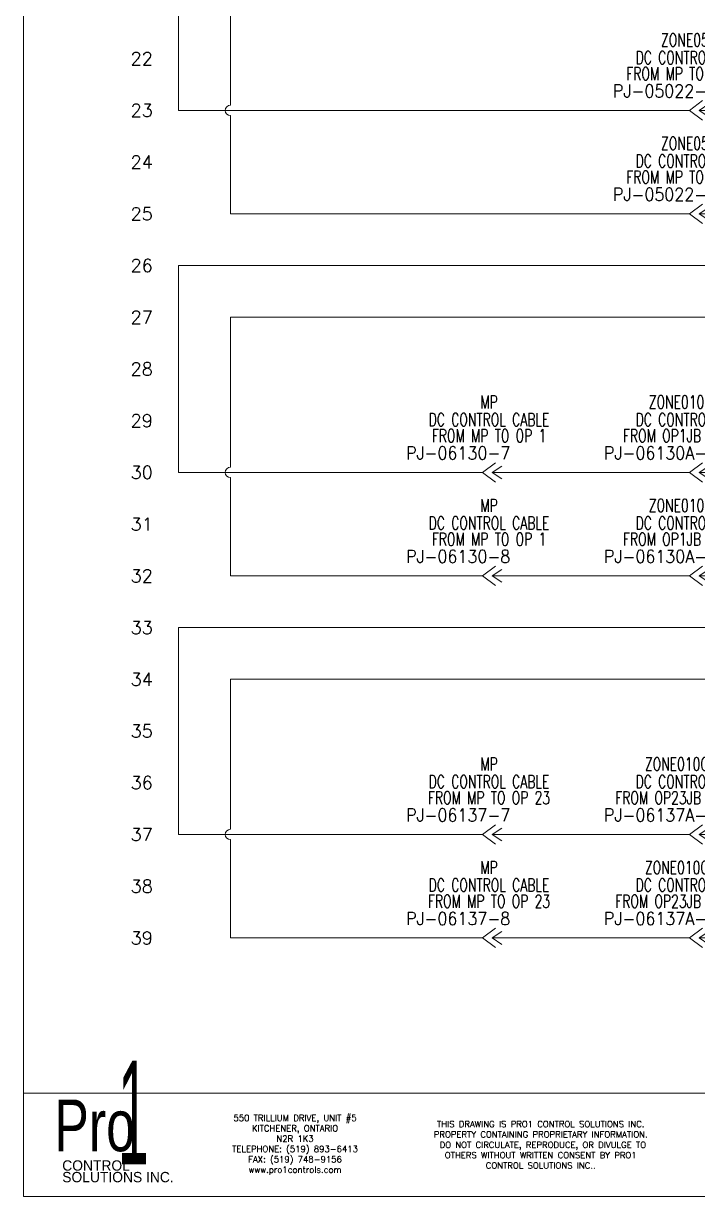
# Model space of a CAD drawing. Header units: inches. Extents: x 0 to 17, y 0 to 23.
# Drawn here: x 0 to 6.52, y 0 to 11.34 of the extents above; entities that cross this region are included whole.
import ezdxf
from ezdxf.enums import TextEntityAlignment as Align

# ---------------------------------------------------------------- set-up
doc = ezdxf.new("R2010")
doc.units = ezdxf.units.IN
doc.header["$MEASUREMENT"] = 0
doc.layers.get('0').update_dxf_attribs({"lineweight": 5})
for name, color, linetype, lineweight in [('BOARDER', 5, 'Continuous', 5), ('DESC', 1, 'Continuous', 5), ('DESCCHILD', 1, 'Continuous', 5), ('LOC', 252, 'Continuous', 5), ('MISC', 2, 'Continuous', 5), ('SYMS', 7, 'Continuous', 5), ('TAGS', 2, 'Continuous', 5), ('TERMS', 2, 'Continuous', 5), ('Title_Block_Info', 2, 'Continuous', 5), ('WIRES', 7, 'Continuous', 5)]:
    doc.layers.add(name, color=color, linetype=linetype, lineweight=lineweight)
doc.styles.add('SIVAN', font='sivan.TTF', dxfattribs={"height": 1})
doc.styles.add('STACCO', font='STAC222N.TTF', dxfattribs={"height": 1})
doc.styles.get("Standard").update_dxf_attribs({"font": 'romans.shx'})
doc.styles.add('WD', font='romans.shx')

# ---------------------------------------------------------------- blocks, each defined once
blk = doc.blocks.new('HC02JP1')
for p, q in [((-0.062, 0), (0.062, 0.094)), ((-0.062, 0), (0.062, -0.094)), ((0.031, 0), (0.125, 0.062)), ((0.031, 0), (0.125, -0.062)), ((0.031, 0), (0.094, 0))]:
    blk.add_line(p, q)
at = {"style": 'WD', "width": 0.7}
for tag, p in [('INST', (0.146, 0.787)), ('LOC', (0, 0.618)), ('DESC1', (0, 0.448)), ('DESC2', (0, 0.292))]:
    blk.add_attdef(tag, text='', height=0.125, dxfattribs=at).set_placement(p, align=Align.CENTER)
at = {"style": 'WD', "width": 0.9}
blk.add_attdef('TAG2', text='', height=0.125, dxfattribs=at).set_placement((-0.016, 0.125), align=Align.RIGHT)
at = {"linetype": 'Continuous', "style": 'WD', "width": 0.9, "flags": 8}
blk.add_attdef('DELIM', text='', height=0.125, dxfattribs=at).set_placement((0.047, 0.125), align=Align.CENTER)
blk.add_attdef('TERM01', (0.109, 0.125), '', height=0.125, dxfattribs=at)
at = {"style": 'WD'}
for tag, p in [('X2LINK', (0.062, 0.125)), ('X8LINK', (0.062, -0.125))]:
    blk.add_attdef(tag, p, '', height=0.01, dxfattribs=at)
for tag, p, flags in [('X4TERM01', (-0.062, 0), 1), ('X4TERMDESC01', (-0.046, 0.023), 1), ('X1TERM01', (0.094, 0), 1), ('X1TERMDESC01', (0.098, 0.021), 1), ('FAMILY', (0.205, 0.059), 9)]:
    blk.add_attdef(tag, p, '', height=0.01, dxfattribs=dict(at, flags=flags))
blk = doc.blocks.new('TB_P')
at = {"color": 5, "linetype": 'Continuous'}
blk.add_lwpolyline([(0, 0), (17, 0), (17, 23), (0, 23)], close=True, dxfattribs=at)
at = {"layer": 'BOARDER', "linetype": 'Continuous'}
for q in [(17, 1), (0, 0)]:
    blk.add_line((0, 1), q, dxfattribs=at)
at = {"color": 5, "char_height": 0.06, "attachment_point": 5, "style": 'WD'}
for s, insert, width in [('550 TRILLIUM DRIVE, UNIT #5\\PKITCHENER, ONTARIO\\PN2R 1K3\\PTELEPHONE: (519) 893-6413\\PFAX: (519) 748-9156\\Pwww.pro1controls.com', (2.625, 0.5), 1.804), ('THIS DRAWING IS PRO1 CONTROL SOLUTIONS INC. PROPERTY CONTAINING PROPRIETARY INFORMATION.  DO NOT CIRCULATE, REPRODUCE, OR DIVULGE TO OTHERS WITHOUT WRITTEN CONSENT BY PRO1 CONTROL SOLUTIONS INC..', (5, 0.5), 2.264)]:
    blk.add_mtext(s, dxfattribs=dict(at, insert=insert, width=width))
at = {"color": 2, "linetype": 'Continuous', "style": 'WD', "flags": 1}
for tag, p in [('REV1_NO', (1.734, 3.29)), ('REV1_BY', (7.303, 3.29)), ('REV1_DATE', (9.562, 3.29)), ('REV2_NO', (1.734, 3.04)), ('REV2_BY', (7.303, 3.04)), ('REV2_DATE', (9.562, 3.04)), ('REV3_NO', (1.734, 2.79)), ('REV3_BY', (7.303, 2.79)), ('REV3_DATE', (9.562, 2.79)), ('REV4_NO', (1.734, 2.54)), ('REV4_BY', (7.303, 2.54)), ('REV4_DATE', (9.562, 2.54)), ('REV5_NO', (1.734, 2.29)), ('REV5_BY', (7.303, 2.29)), ('REV5_DATE', (9.562, 2.29)), ('REV6_NO', (1.734, 2.04)), ('REV6_BY', (7.303, 2.04)), ('REV6_DATE', (9.562, 2.04)), ('REV7_NO', (1.734, 1.79)), ('REV7_BY', (7.303, 1.79)), ('REV7_DATE', (9.562, 1.79)), ('REV8_NO', (1.734, 1.54)), ('REV8_BY', (7.303, 1.54)), ('REV8_DATE', (9.562, 1.54)), ('REV9_NO', (1.734, 1.29)), ('REV9_BY', (7.303, 1.29)), ('REV9_DATE', (9.562, 1.29))]:
    blk.add_attdef(tag, text='', height=0.15, dxfattribs=at).set_placement(p, align=Align.MIDDLE_CENTER)
for tag, p in [('REV1_CHANGE', (2.292, 3.29)), ('REV2_CHANGE', (2.292, 3.04)), ('REV3_CHANGE', (2.292, 2.79)), ('REV4_CHANGE', (2.292, 2.54)), ('REV5_CHANGE', (2.292, 2.29)), ('REV6_CHANGE', (2.292, 2.04)), ('REV7_CHANGE', (2.292, 1.79)), ('REV8_CHANGE', (2.292, 1.54)), ('REV9_CHANGE', (2.292, 1.29))]:
    blk.add_attdef(tag, text='', height=0.15, dxfattribs=at).set_placement(p, align=Align.MIDDLE_LEFT)
at = {"layer": 'BOARDER', "lineweight": 0}
for s, height, style, width, p in [('1', 1, 'SIVAN', 0.4, (1.062, 0.812)), ('Pro', 0.5, 'STACCO', 0.75, (0.688, 0.688))]:
    blk.add_text(s, height=height, dxfattribs=dict(at, style=style, width=width)).set_placement(p, align=Align.MIDDLE_CENTER)
at = {"layer": 'BOARDER', "lineweight": 0, "style": 'STACCO'}
for s, p in [('CONTROL', (0.375, 0.3)), ('SOLUTIONS INC.', (0.375, 0.188))]:
    blk.add_text(s, height=0.1, dxfattribs=at).set_placement(p, align=Align.MIDDLE_LEFT)
at = {"layer": 'Title_Block_Info', "ltscale": 0.1}
for tag, p in [('CUSTOMER', (6.842, 0.833)), ('JOB DESCRIPTION LINE', (6.842, 0.5)), ('DRAWING DESCRIPTION', (6.842, 0.167))]:
    blk.add_attdef(tag, text='', height=0.15, dxfattribs=at).set_placement(p, align=Align.MIDDLE_LEFT)
at = {"layer": 'Title_Block_Info', "ltscale": 0.1, "style": 'WD'}
for tag, p in [('JOB #', (12.752, 0.833)), ('SEC. NO.', (14.75, 0.833)), ('SHT. NO.', (16.312, 0.833)), ('NAME', (12.795, 0.5)), ('REV', (16.194, 0.5))]:
    blk.add_attdef(tag, text='', height=0.125, dxfattribs=at).set_placement(p, align=Align.MIDDLE_CENTER)
blk.add_attdef('DATE', text='', height=0.125, dxfattribs=at).set_placement((15.188, 0.5), align=Align.MIDDLE_RIGHT)
blk.add_attdef('FILE NUMBER', text='', height=0.125, dxfattribs=at).set_placement((12.591, 0.167), align=Align.MIDDLE_LEFT)
blk = doc.blocks.new('HC01JP1')
for p, q in [((-0.062, 0), (0.062, 0.094)), ((-0.062, 0), (0.062, -0.094)), ((0.031, 0), (0.125, 0.062)), ((0.031, 0), (0.125, -0.062)), ((0.031, 0), (0.094, 0))]:
    blk.add_line(p, q)
at = {"style": 'WD', "width": 0.7}
for tag, p in [('INST', (0.146, 0.787)), ('LOC', (0, 0.618)), ('DESC1', (0, 0.448)), ('DESC2', (0, 0.292))]:
    blk.add_attdef(tag, text='', height=0.125, dxfattribs=at).set_placement(p, align=Align.CENTER)
at = {"style": 'WD', "width": 0.9}
blk.add_attdef('TAG1', text='', height=0.125, dxfattribs=at).set_placement((-0.016, 0.125), align=Align.RIGHT)
at = {"linetype": 'Continuous', "style": 'WD', "width": 0.9, "flags": 8}
blk.add_attdef('DELIM', text='', height=0.125, dxfattribs=at).set_placement((0.047, 0.125), align=Align.CENTER)
blk.add_attdef('TERM01', (0.109, 0.125), '', height=0.125, dxfattribs=at)
at = {"style": 'WD'}
for tag, p in [('X2LINK', (0.062, 0.125)), ('X8LINK', (0.062, -0.125))]:
    blk.add_attdef(tag, p, '', height=0.01, dxfattribs=at)
for tag, p, flags in [('X4TERMDESC01', (-0.065, 0.021), 1), ('X4TERM01', (-0.062, 0), 1), ('X1TERM01', (0.094, 0), 1), ('X1TERMDESC01', (0.1, 0.019), 1), ('FAMILY', (0.205, 0.059), 9)]:
    blk.add_attdef(tag, p, '', height=0.01, dxfattribs=dict(at, flags=flags))
at = {"linetype": 'Continuous', "style": 'WD', "flags": 9}
for tag, p in [('ASSYCODE', (0.291, 0.037)), ('MFG', (0.29, 0.057)), ('CAT', (0.292, 0.077))]:
    blk.add_attdef(tag, text='', height=0.01, dxfattribs=at).set_placement(p, align=Align.CENTER)

msp = doc.modelspace()

# ---------------------------------------------------------------- linework, layer by layer
at = {"layer": 'WIRES'}
for p, q in [((1.5, 12.5), (1.5, 10.5)), ((2, 12), (2, 10.55)), ((1.5, 10.5), (6.438, 10.5)), ((2, 10.45), (2, 9.5)), ((2, 9.5), (6.438, 9.5)), ((13.406, 9), (1.5, 9)), ((1.5, 9), (1.5, 7)), ((10.062, 8.5), (2, 8.5)), ((2, 8.5), (2, 7.05)), ((4.438, 7), (1.5, 7)), ((2, 6.95), (2, 6)), ((4.594, 7), (6.438, 7)), ((2, 6), (4.438, 6)), ((4.594, 6), (6.438, 6)), ((13.406, 5.5), (1.5, 5.5)), ((1.5, 5.5), (1.5, 3.5)), ((10.062, 5), (2, 5)), ((2, 5), (2, 3.55)), ((4.438, 3.5), (1.5, 3.5)), ((2, 3.45), (2, 2.5)), ((4.593, 3.5), (6.438, 3.5)), ((2, 2.5), (4.438, 2.5)), ((4.594, 2.5), (6.438, 2.5))]:
    msp.add_line(p, q, dxfattribs=at)
for centre in [(2, 10.5), (2, 7), (2, 3.5)]:
    msp.add_arc(centre, 0.05, 90, 270, dxfattribs=at)

# ---------------------------------------------------------------- block references
msp.add_blockref('TB_P', (0, 0))
at = {"layer": 'SYMS'}
ref = msp.add_blockref('HC02JP1', (6.5, 10.5), dxfattribs=at)
ref.add_attrib('TERM01', '7', (6.609, 10.625), dxfattribs={"layer": 'TERMS', "linetype": 'Continuous', "height": 0.125, "style": 'WD', "width": 0.9, "flags": 8})
ref.add_attrib('DELIM', '-', dxfattribs={"layer": 'MISC', "linetype": 'Continuous', "height": 0.125, "style": 'WD', "width": 0.9, "flags": 8}).set_placement((6.547, 10.625), align=Align.CENTER)
ref.add_attrib('DESC2', 'FROM MP TO ZONE050', dxfattribs={"layer": 'DESCCHILD', "height": 0.125, "style": 'WD', "width": 0.7}).set_placement((6.5, 10.792), align=Align.CENTER)
ref.add_attrib('TAG2', 'PJ-05022', dxfattribs={"layer": 'TAGS', "height": 0.125, "style": 'WD', "width": 0.9}).set_placement((6.484, 10.625), align=Align.RIGHT)
ref.add_attrib('DESC1', 'DC CONTROL CABLE', dxfattribs={"layer": 'DESCCHILD', "height": 0.125, "style": 'WD', "width": 0.7}).set_placement((6.5, 10.948), align=Align.CENTER)
ref.add_attrib('LOC', 'ZONE050JB', dxfattribs={"layer": 'LOC', "height": 0.125, "style": 'WD', "width": 0.7}).set_placement((6.5, 11.118), align=Align.CENTER)
ref = msp.add_blockref('HC02JP1', (6.5, 9.5), dxfattribs=at)
ref.add_attrib('TERM01', '8', (6.609, 9.625), dxfattribs={"layer": 'TERMS', "linetype": 'Continuous', "height": 0.125, "style": 'WD', "width": 0.9, "flags": 8})
ref.add_attrib('DELIM', '-', dxfattribs={"layer": 'MISC', "linetype": 'Continuous', "height": 0.125, "style": 'WD', "width": 0.9, "flags": 8}).set_placement((6.547, 9.625), align=Align.CENTER)
ref.add_attrib('DESC2', 'FROM MP TO ZONE050', dxfattribs={"layer": 'DESCCHILD', "height": 0.125, "style": 'WD', "width": 0.7}).set_placement((6.5, 9.792), align=Align.CENTER)
ref.add_attrib('TAG2', 'PJ-05022', dxfattribs={"layer": 'TAGS', "height": 0.125, "style": 'WD', "width": 0.9}).set_placement((6.484, 9.625), align=Align.RIGHT)
ref.add_attrib('DESC1', 'DC CONTROL CABLE', dxfattribs={"layer": 'DESCCHILD', "height": 0.125, "style": 'WD', "width": 0.7}).set_placement((6.5, 9.948), align=Align.CENTER)
ref.add_attrib('LOC', 'ZONE050JB', dxfattribs={"layer": 'LOC', "height": 0.125, "style": 'WD', "width": 0.7}).set_placement((6.5, 10.118), align=Align.CENTER)
ref = msp.add_blockref('HC01JP1', (4.5, 7), dxfattribs=at)
ref.add_attrib('TERM01', '7', (4.609, 7.125), dxfattribs={"layer": 'TERMS', "linetype": 'Continuous', "height": 0.125, "style": 'WD', "width": 0.9, "flags": 8})
ref.add_attrib('DELIM', '-', dxfattribs={"layer": 'MISC', "linetype": 'Continuous', "height": 0.125, "style": 'WD', "width": 0.9, "flags": 8}).set_placement((4.547, 7.125), align=Align.CENTER)
ref.add_attrib('DESC2', 'FROM MP TO OP 1', dxfattribs={"layer": 'DESC', "height": 0.125, "style": 'WD', "width": 0.7}).set_placement((4.5, 7.292), align=Align.CENTER)
ref.add_attrib('TAG1', 'PJ-06130', dxfattribs={"layer": 'TAGS', "height": 0.125, "style": 'WD', "width": 0.9}).set_placement((4.484, 7.125), align=Align.RIGHT)
ref.add_attrib('DESC1', 'DC CONTROL CABLE', dxfattribs={"layer": 'DESC', "height": 0.125, "style": 'WD', "width": 0.7}).set_placement((4.5, 7.448), align=Align.CENTER)
ref.add_attrib('LOC', 'MP', dxfattribs={"layer": 'LOC', "height": 0.125, "style": 'WD', "width": 0.7}).set_placement((4.5, 7.618), align=Align.CENTER)
ref = msp.add_blockref('HC01JP1', (6.5, 7), dxfattribs=at)
ref.add_attrib('TERM01', '7', (6.609, 7.125), dxfattribs={"layer": 'TERMS', "linetype": 'Continuous', "height": 0.125, "style": 'WD', "width": 0.9, "flags": 8})
ref.add_attrib('DELIM', '-', dxfattribs={"layer": 'MISC', "linetype": 'Continuous', "height": 0.125, "style": 'WD', "width": 0.9, "flags": 8}).set_placement((6.547, 7.125), align=Align.CENTER)
ref.add_attrib('DESC2', 'FROM OP1JB TO OP1PB', dxfattribs={"layer": 'DESC', "height": 0.125, "style": 'WD', "width": 0.7}).set_placement((6.5, 7.292), align=Align.CENTER)
ref.add_attrib('TAG1', 'PJ-06130A', dxfattribs={"layer": 'TAGS', "height": 0.125, "style": 'WD', "width": 0.9}).set_placement((6.484, 7.125), align=Align.RIGHT)
ref.add_attrib('DESC1', 'DC CONTROL CABLE', dxfattribs={"layer": 'DESC', "height": 0.125, "style": 'WD', "width": 0.7}).set_placement((6.5, 7.448), align=Align.CENTER)
ref.add_attrib('LOC', 'ZONE010OP1JB', dxfattribs={"layer": 'LOC', "height": 0.125, "style": 'WD', "width": 0.7}).set_placement((6.5, 7.618), align=Align.CENTER)
ref = msp.add_blockref('HC02JP1', (4.5, 6), dxfattribs=at)
ref.add_attrib('TERM01', '8', (4.609, 6.125), dxfattribs={"layer": 'TERMS', "linetype": 'Continuous', "height": 0.125, "style": 'WD', "width": 0.9, "flags": 8})
ref.add_attrib('DELIM', '-', dxfattribs={"layer": 'MISC', "linetype": 'Continuous', "height": 0.125, "style": 'WD', "width": 0.9, "flags": 8}).set_placement((4.547, 6.125), align=Align.CENTER)
ref.add_attrib('DESC2', 'FROM MP TO OP 1', dxfattribs={"layer": 'DESCCHILD', "height": 0.125, "style": 'WD', "width": 0.7}).set_placement((4.5, 6.292), align=Align.CENTER)
ref.add_attrib('TAG2', 'PJ-06130', dxfattribs={"layer": 'TAGS', "height": 0.125, "style": 'WD', "width": 0.9}).set_placement((4.484, 6.125), align=Align.RIGHT)
ref.add_attrib('DESC1', 'DC CONTROL CABLE', dxfattribs={"layer": 'DESCCHILD', "height": 0.125, "style": 'WD', "width": 0.7}).set_placement((4.5, 6.448), align=Align.CENTER)
ref.add_attrib('LOC', 'MP', dxfattribs={"layer": 'LOC', "height": 0.125, "style": 'WD', "width": 0.7}).set_placement((4.5, 6.618), align=Align.CENTER)
ref = msp.add_blockref('HC02JP1', (6.5, 6), dxfattribs=at)
ref.add_attrib('TERM01', '8', (6.609, 6.125), dxfattribs={"layer": 'TERMS', "linetype": 'Continuous', "height": 0.125, "style": 'WD', "width": 0.9, "flags": 8})
ref.add_attrib('DELIM', '-', dxfattribs={"layer": 'MISC', "linetype": 'Continuous', "height": 0.125, "style": 'WD', "width": 0.9, "flags": 8}).set_placement((6.547, 6.125), align=Align.CENTER)
ref.add_attrib('DESC2', 'FROM OP1JB TO OP1PB', dxfattribs={"layer": 'DESCCHILD', "height": 0.125, "style": 'WD', "width": 0.7}).set_placement((6.5, 6.292), align=Align.CENTER)
ref.add_attrib('TAG2', 'PJ-06130A', dxfattribs={"layer": 'TAGS', "height": 0.125, "style": 'WD', "width": 0.9}).set_placement((6.484, 6.125), align=Align.RIGHT)
ref.add_attrib('DESC1', 'DC CONTROL CABLE', dxfattribs={"layer": 'DESCCHILD', "height": 0.125, "style": 'WD', "width": 0.7}).set_placement((6.5, 6.448), align=Align.CENTER)
ref.add_attrib('LOC', 'ZONE010OP1JB', dxfattribs={"layer": 'LOC', "height": 0.125, "style": 'WD', "width": 0.7}).set_placement((6.5, 6.618), align=Align.CENTER)
ref = msp.add_blockref('HC01JP1', (4.5, 3.5), dxfattribs=at)
ref.add_attrib('TERM01', '7', (4.609, 3.625), dxfattribs={"layer": 'TERMS', "linetype": 'Continuous', "height": 0.125, "style": 'WD', "width": 0.9, "flags": 8})
ref.add_attrib('DELIM', '-', dxfattribs={"layer": 'MISC', "linetype": 'Continuous', "height": 0.125, "style": 'WD', "width": 0.9, "flags": 8}).set_placement((4.547, 3.625), align=Align.CENTER)
ref.add_attrib('DESC2', 'FROM MP TO OP 23', dxfattribs={"layer": 'DESC', "height": 0.125, "style": 'WD', "width": 0.7}).set_placement((4.5, 3.792), align=Align.CENTER)
ref.add_attrib('TAG1', 'PJ-06137', dxfattribs={"layer": 'TAGS', "height": 0.125, "style": 'WD', "width": 0.9}).set_placement((4.484, 3.625), align=Align.RIGHT)
ref.add_attrib('DESC1', 'DC CONTROL CABLE', dxfattribs={"layer": 'DESC', "height": 0.125, "style": 'WD', "width": 0.7}).set_placement((4.5, 3.948), align=Align.CENTER)
ref.add_attrib('LOC', 'MP', dxfattribs={"layer": 'LOC', "height": 0.125, "style": 'WD', "width": 0.7}).set_placement((4.5, 4.118), align=Align.CENTER)
ref = msp.add_blockref('HC01JP1', (6.5, 3.5), dxfattribs=at)
ref.add_attrib('TERM01', '7', (6.609, 3.625), dxfattribs={"layer": 'TERMS', "linetype": 'Continuous', "height": 0.125, "style": 'WD', "width": 0.9, "flags": 8})
ref.add_attrib('DELIM', '-', dxfattribs={"layer": 'MISC', "linetype": 'Continuous', "height": 0.125, "style": 'WD', "width": 0.9, "flags": 8}).set_placement((6.547, 3.625), align=Align.CENTER)
ref.add_attrib('DESC2', 'FROM OP23JB TO OP23PB', dxfattribs={"layer": 'DESC', "height": 0.125, "style": 'WD', "width": 0.7}).set_placement((6.5, 3.792), align=Align.CENTER)
ref.add_attrib('TAG1', 'PJ-06137A', dxfattribs={"layer": 'TAGS', "height": 0.125, "style": 'WD', "width": 0.9}).set_placement((6.484, 3.625), align=Align.RIGHT)
ref.add_attrib('DESC1', 'DC CONTROL CABLE', dxfattribs={"layer": 'DESC', "height": 0.125, "style": 'WD', "width": 0.7}).set_placement((6.5, 3.948), align=Align.CENTER)
ref.add_attrib('LOC', 'ZONE010OP23JB', dxfattribs={"layer": 'LOC', "height": 0.125, "style": 'WD', "width": 0.7}).set_placement((6.5, 4.118), align=Align.CENTER)
ref = msp.add_blockref('HC02JP1', (4.5, 2.5), dxfattribs=at)
ref.add_attrib('TERM01', '8', (4.609, 2.625), dxfattribs={"layer": 'TERMS', "linetype": 'Continuous', "height": 0.125, "style": 'WD', "width": 0.9, "flags": 8})
ref.add_attrib('DELIM', '-', dxfattribs={"layer": 'MISC', "linetype": 'Continuous', "height": 0.125, "style": 'WD', "width": 0.9, "flags": 8}).set_placement((4.547, 2.625), align=Align.CENTER)
ref.add_attrib('DESC2', 'FROM MP TO OP 23', dxfattribs={"layer": 'DESCCHILD', "height": 0.125, "style": 'WD', "width": 0.7}).set_placement((4.5, 2.792), align=Align.CENTER)
ref.add_attrib('TAG2', 'PJ-06137', dxfattribs={"layer": 'TAGS', "height": 0.125, "style": 'WD', "width": 0.9}).set_placement((4.484, 2.625), align=Align.RIGHT)
ref.add_attrib('DESC1', 'DC CONTROL CABLE', dxfattribs={"layer": 'DESCCHILD', "height": 0.125, "style": 'WD', "width": 0.7}).set_placement((4.5, 2.948), align=Align.CENTER)
ref.add_attrib('LOC', 'MP', dxfattribs={"layer": 'LOC', "height": 0.125, "style": 'WD', "width": 0.7}).set_placement((4.5, 3.118), align=Align.CENTER)
ref = msp.add_blockref('HC02JP1', (6.5, 2.5), dxfattribs=at)
ref.add_attrib('TERM01', '8', (6.609, 2.625), dxfattribs={"layer": 'TERMS', "linetype": 'Continuous', "height": 0.125, "style": 'WD', "width": 0.9, "flags": 8})
ref.add_attrib('DELIM', '-', dxfattribs={"layer": 'MISC', "linetype": 'Continuous', "height": 0.125, "style": 'WD', "width": 0.9, "flags": 8}).set_placement((6.547, 2.625), align=Align.CENTER)
ref.add_attrib('DESC2', 'FROM OP23JB TO OP23PB', dxfattribs={"layer": 'DESCCHILD', "height": 0.125, "style": 'WD', "width": 0.7}).set_placement((6.5, 2.792), align=Align.CENTER)
ref.add_attrib('TAG2', 'PJ-06137A', dxfattribs={"layer": 'TAGS', "height": 0.125, "style": 'WD', "width": 0.9}).set_placement((6.484, 2.625), align=Align.RIGHT)
ref.add_attrib('DESC1', 'DC CONTROL CABLE', dxfattribs={"layer": 'DESCCHILD', "height": 0.125, "style": 'WD', "width": 0.7}).set_placement((6.5, 2.948), align=Align.CENTER)
ref.add_attrib('LOC', 'ZONE010OP23JB', dxfattribs={"layer": 'LOC', "height": 0.125, "style": 'WD', "width": 0.7}).set_placement((6.5, 3.118), align=Align.CENTER)

# ---------------------------------------------------------------- texts
at = {"layer": 'SYMS', "color": 2, "style": 'WD'}
for s, p in [('22', (1.25, 11)), ('23', (1.25, 10.5)), ('24', (1.25, 10)), ('25', (1.25, 9.5)), ('26', (1.25, 9)), ('27', (1.25, 8.5)), ('28', (1.25, 8)), ('29', (1.25, 7.5)), ('30', (1.25, 7)), ('31', (1.25, 6.5)), ('32', (1.25, 6)), ('33', (1.25, 5.5)), ('34', (1.25, 5)), ('35', (1.25, 4.5)), ('36', (1.25, 4)), ('37', (1.25, 3.5)), ('38', (1.25, 3)), ('39', (1.25, 2.5))]:
    msp.add_text(s, height=0.125, dxfattribs=at).set_placement(p, align=Align.MIDDLE_RIGHT)

doc.saveas('drawing.dxf')
